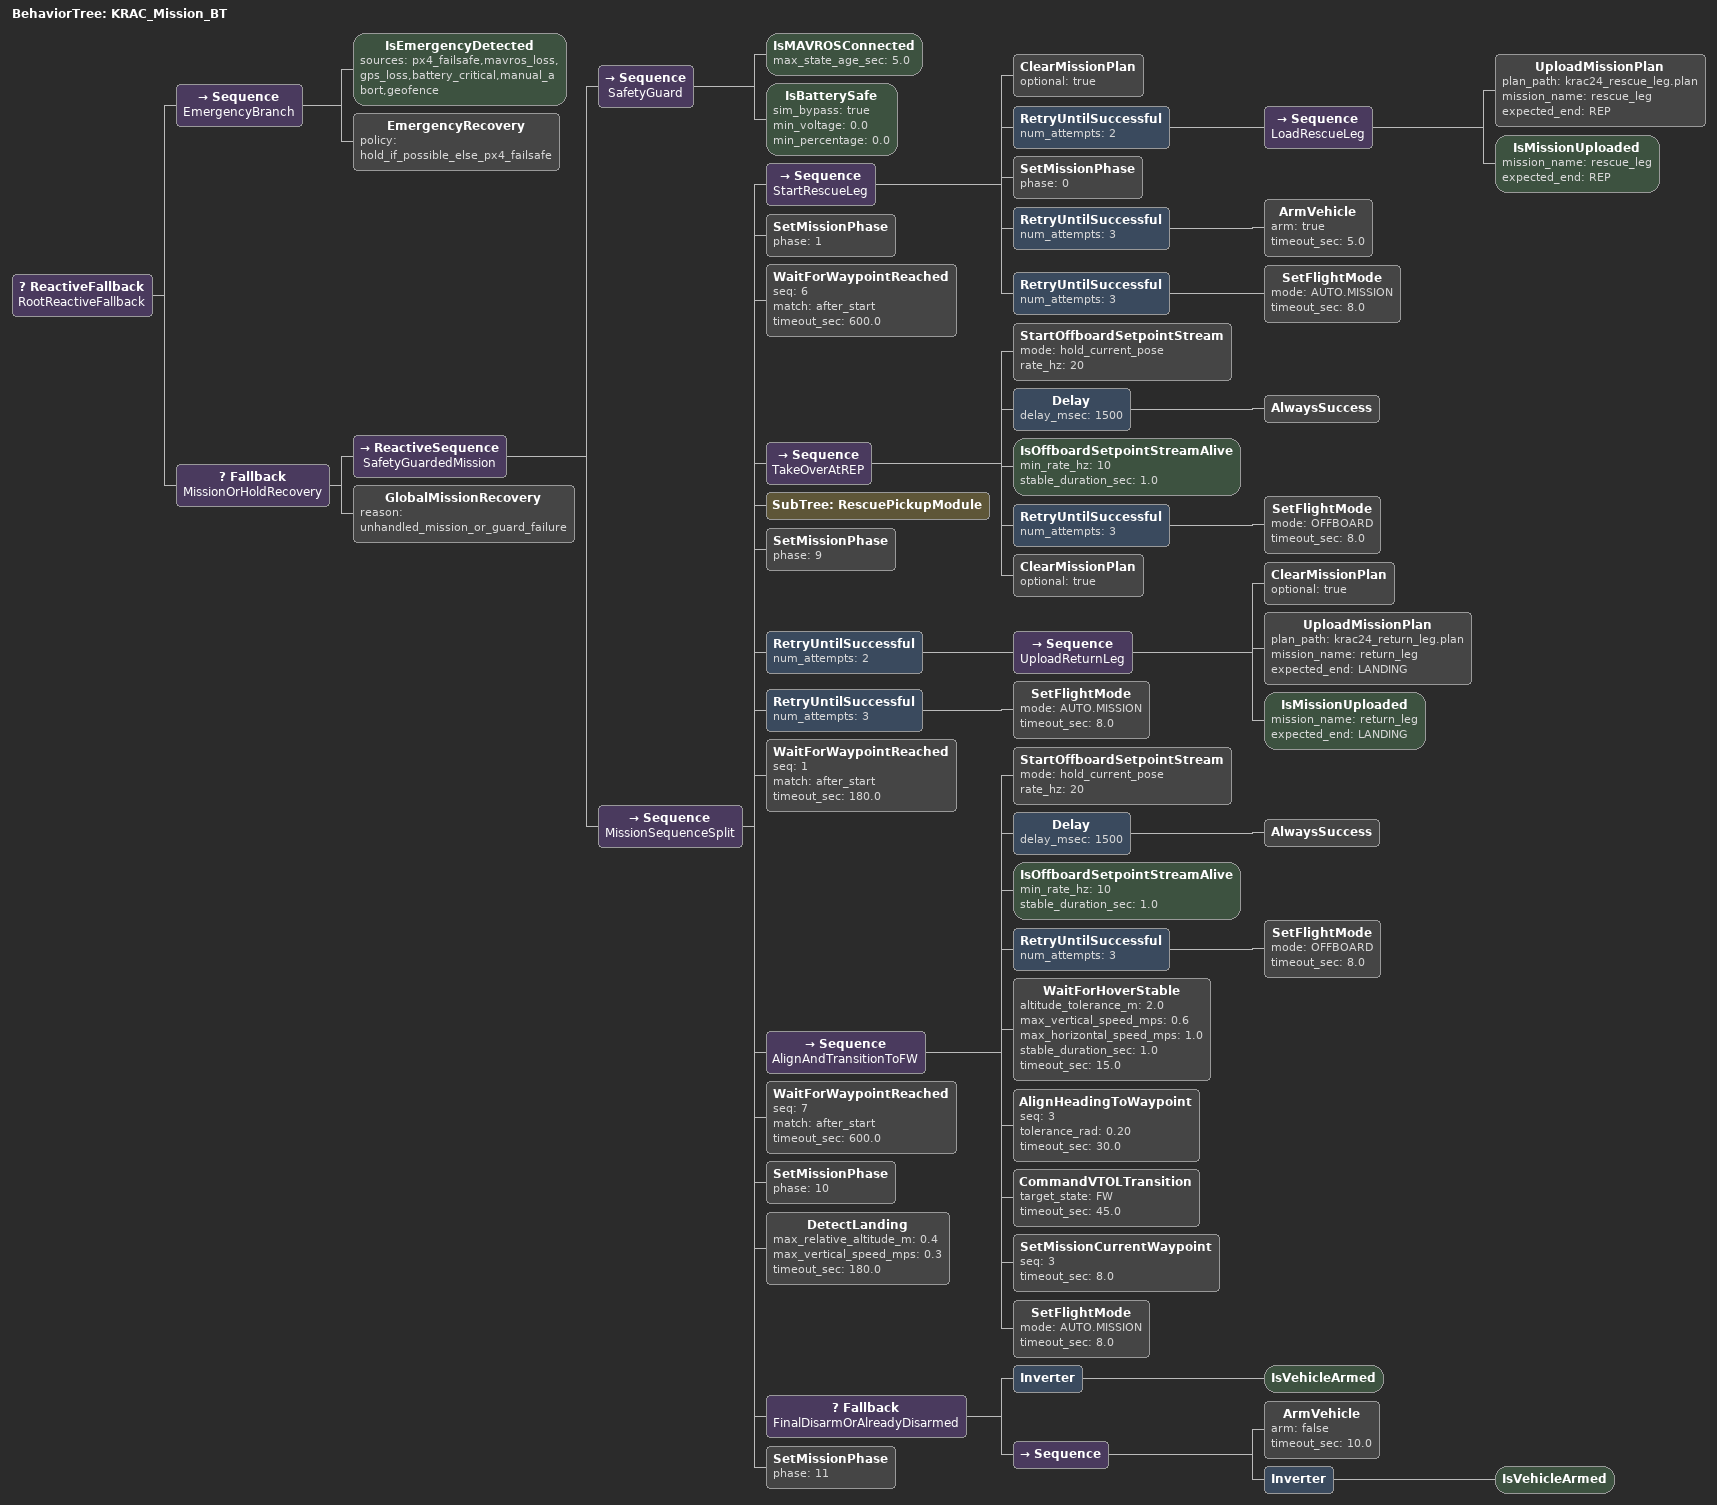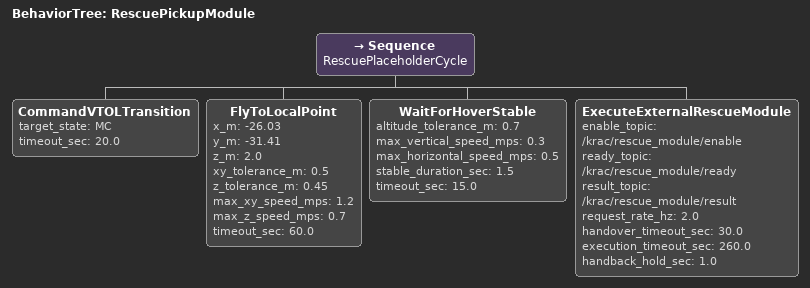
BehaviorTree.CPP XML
<?xml version='1.0' encoding='UTF-8'?>
<root BTCPP_format="4" main_tree_to_execute="KRAC_Mission_BT">
  <!-- [KRAC-KO] 메인 임무 트리. 시작부터 최종 착륙까지 전체 시나리오를 실행한다. -->
  <BehaviorTree ID="KRAC_Mission_BT">
    <ReactiveFallback name="RootReactiveFallback">
      <!-- [KRAC-KO] Sequence: 자식 노드를 위에서 아래로 실행한다. 하나라도 FAILURE면 즉시 FAILURE다. | 구현/수정: BehaviorTree.CPP 기본 제어 노드 -->
      <Sequence name="EmergencyBranch">
        <IsEmergencyDetected sources="px4_failsafe,mavros_loss,gps_loss,battery_critical,manual_abort,geofence" />
        <EmergencyRecovery policy="hold_if_possible_else_px4_failsafe" />
      </Sequence>
      <!-- [KRAC-KO] Fallback: 자식을 위에서 아래로 시도한다. 하나가 SUCCESS면 즉시 SUCCESS다. | 구현/수정: BehaviorTree.CPP 기본 제어 노드 -->
      <Fallback name="MissionOrHoldRecovery">
        <ReactiveSequence name="SafetyGuardedMission">
          <!-- [KRAC-KO] Sequence: 자식 노드를 위에서 아래로 실행한다. 하나라도 FAILURE면 즉시 FAILURE다. | 구현/수정: BehaviorTree.CPP 기본 제어 노드 -->
          <Sequence name="SafetyGuard">
            <IsMAVROSConnected max_state_age_sec="5.0" />
            <IsBatterySafe sim_bypass="true" min_voltage="0.0" min_percentage="0.0" />
          </Sequence>
          <!-- [KRAC-KO] 전체 정상 임무 순서: 구조 지점 이동 → 구조/placeholder → 귀환 → 최종 착륙 -->
          <Sequence name="MissionSequenceSplit">
            <!-- [KRAC-KO] 초기 구조 미션 업로드, arm, AUTO.MISSION 시작 -->
            <Sequence name="StartRescueLeg">
              <!-- [KRAC-KO] ClearMissionPlan: PX4에 남아 있는 기존 미션을 삭제한다. | 구현/수정: ros2_ws/src/krac_control/src/bt_actions_basic.cpp | 현재 파라미터: optional=true (true이면 서비스가 없어도 실패시키지 않는다.) -->
              <ClearMissionPlan optional="true" />
              <!-- [KRAC-KO] RetryUntilSuccessful: 자식이 SUCCESS가 될 때까지 지정 횟수만큼 재시도한다. | 구현/수정: BehaviorTree.CPP 기본 노드 | 현재 파라미터: num_attempts=2 (최대 시도 횟수) -->
              <RetryUntilSuccessful num_attempts="2">
                <!-- [KRAC-KO] rescue-leg plan 업로드와 업로드 검증 -->
                <Sequence name="LoadRescueLeg">
                  <UploadMissionPlan plan_path="krac24_rescue_leg.plan" mission_name="rescue_leg" expected_end="REP" />
                  <!-- [KRAC-KO] IsMissionUploaded: 요청한 미션이 정상 업로드됐는지 확인한다. | 구현/수정: ros2_ws/src/krac_control/src/bt_conditions.cpp | 현재 파라미터: mission_name=rescue_leg (검증할 미션 이름); expected_end=REP (검증할 목적지) -->
                  <IsMissionUploaded mission_name="rescue_leg" expected_end="REP" />
                </Sequence>
              </RetryUntilSuccessful>
              <!-- [KRAC-KO] SetMissionPhase: 현재 임무 단계를 숫자로 발행한다. 로그/상태 표시용이다. | 구현/수정: ros2_ws/src/krac_control/src/bt_actions_precision.cpp / mission_context.cpp | 현재 파라미터: phase=0 (임무 단계 번호) -->
              <SetMissionPhase phase="0" />
              <!-- [KRAC-KO] RetryUntilSuccessful: 자식이 SUCCESS가 될 때까지 지정 횟수만큼 재시도한다. | 구현/수정: BehaviorTree.CPP 기본 노드 | 현재 파라미터: num_attempts=3 (최대 시도 횟수) -->
              <RetryUntilSuccessful num_attempts="3">
                <ArmVehicle arm="true" timeout_sec="5.0" />
              </RetryUntilSuccessful>
              <!-- [KRAC-KO] RetryUntilSuccessful: 자식이 SUCCESS가 될 때까지 지정 횟수만큼 재시도한다. | 구현/수정: BehaviorTree.CPP 기본 노드 | 현재 파라미터: num_attempts=3 (최대 시도 횟수) -->
              <RetryUntilSuccessful num_attempts="3">
                <SetFlightMode mode="AUTO.MISSION" timeout_sec="8.0" />
              </RetryUntilSuccessful>
            </Sequence>
            <!-- [KRAC-KO] SetMissionPhase: 현재 임무 단계를 숫자로 발행한다. 로그/상태 표시용이다. | 구현/수정: ros2_ws/src/krac_control/src/bt_actions_precision.cpp / mission_context.cpp | 현재 파라미터: phase=1 (임무 단계 번호) -->
            <SetMissionPhase phase="1" />
            <WaitForWaypointReached seq="6" match="after_start" timeout_sec="600.0" />
            <!-- [KRAC-KO] REP 도착 후 AUTO.MISSION에서 OFFBOARD로 안전하게 제어권 전환 -->
            <Sequence name="TakeOverAtREP">
              <StartOffboardSetpointStream mode="hold_current_pose" rate_hz="20" />
              <!-- [KRAC-KO] Delay: 자식 실행 전 지정 시간만큼 기다린다. | 구현/수정: BehaviorTree.CPP 기본 노드 | 현재 파라미터: delay_msec=1500 (대기시간(ms)) -->
              <Delay delay_msec="1500">
                <!-- [KRAC-KO] AlwaysSuccess: 항상 SUCCESS를 반환한다. Delay의 빈 자식용으로 주로 사용한다. | 구현/수정: BehaviorTree.CPP 기본 노드 -->
                <AlwaysSuccess />
              </Delay>
              <IsOffboardSetpointStreamAlive min_rate_hz="10" stable_duration_sec="1.0" />
              <!-- [KRAC-KO] RetryUntilSuccessful: 자식이 SUCCESS가 될 때까지 지정 횟수만큼 재시도한다. | 구현/수정: BehaviorTree.CPP 기본 노드 | 현재 파라미터: num_attempts=3 (최대 시도 횟수) -->
              <RetryUntilSuccessful num_attempts="3">
                <SetFlightMode mode="OFFBOARD" timeout_sec="8.0" />
              </RetryUntilSuccessful>
              <!-- [KRAC-KO] ClearMissionPlan: PX4에 남아 있는 기존 미션을 삭제한다. | 구현/수정: ros2_ws/src/krac_control/src/bt_actions_basic.cpp | 현재 파라미터: optional=true (true이면 서비스가 없어도 실패시키지 않는다.) -->
              <ClearMissionPlan optional="true" />
            </Sequence>
            <!-- [KRAC-KO] SubTree: 같은 XML 안의 다른 BehaviorTree ID를 호출한다. | 구현/수정: BehaviorTree.CPP 기본 서브트리 노드 | 현재 파라미터: ID=RescuePickupModule (호출할 BehaviorTree ID) -->
            <SubTree ID="RescuePickupModule" />
            <!-- [KRAC-KO] SetMissionPhase: 현재 임무 단계를 숫자로 발행한다. 로그/상태 표시용이다. | 구현/수정: ros2_ws/src/krac_control/src/bt_actions_precision.cpp / mission_context.cpp | 현재 파라미터: phase=9 (임무 단계 번호) -->
            <SetMissionPhase phase="9" />
            <!-- [KRAC-KO] RetryUntilSuccessful: 자식이 SUCCESS가 될 때까지 지정 횟수만큼 재시도한다. | 구현/수정: BehaviorTree.CPP 기본 노드 | 현재 파라미터: num_attempts=2 (최대 시도 횟수) -->
            <RetryUntilSuccessful num_attempts="2">
              <!-- [KRAC-KO] 귀환용 return-leg plan 업로드와 검증 -->
              <Sequence name="UploadReturnLeg">
                <!-- [KRAC-KO] ClearMissionPlan: PX4에 남아 있는 기존 미션을 삭제한다. | 구현/수정: ros2_ws/src/krac_control/src/bt_actions_basic.cpp | 현재 파라미터: optional=true (true이면 서비스가 없어도 실패시키지 않는다.) -->
                <ClearMissionPlan optional="true" />
                <UploadMissionPlan plan_path="krac24_return_leg.plan" mission_name="return_leg" expected_end="LANDING" />
                <!-- [KRAC-KO] IsMissionUploaded: 요청한 미션이 정상 업로드됐는지 확인한다. | 구현/수정: ros2_ws/src/krac_control/src/bt_conditions.cpp | 현재 파라미터: mission_name=return_leg (검증할 미션 이름); expected_end=LANDING (검증할 목적지) -->
                <IsMissionUploaded mission_name="return_leg" expected_end="LANDING" />
              </Sequence>
            </RetryUntilSuccessful>
            <!-- [KRAC-KO] RetryUntilSuccessful: 자식이 SUCCESS가 될 때까지 지정 횟수만큼 재시도한다. | 구현/수정: BehaviorTree.CPP 기본 노드 | 현재 파라미터: num_attempts=3 (최대 시도 횟수) -->
            <RetryUntilSuccessful num_attempts="3">
              <SetFlightMode mode="AUTO.MISSION" timeout_sec="8.0" />
            </RetryUntilSuccessful>
            <WaitForWaypointReached seq="1" match="after_start" timeout_sec="180.0" />
            <!-- [KRAC-KO] 귀환 방향 정렬 후 MC에서 FW로 직접 천이 -->
            <Sequence name="AlignAndTransitionToFW">
              <StartOffboardSetpointStream mode="hold_current_pose" rate_hz="20" />
              <!-- [KRAC-KO] Delay: 자식 실행 전 지정 시간만큼 기다린다. | 구현/수정: BehaviorTree.CPP 기본 노드 | 현재 파라미터: delay_msec=1500 (대기시간(ms)) -->
              <Delay delay_msec="1500">
                <!-- [KRAC-KO] AlwaysSuccess: 항상 SUCCESS를 반환한다. Delay의 빈 자식용으로 주로 사용한다. | 구현/수정: BehaviorTree.CPP 기본 노드 -->
                <AlwaysSuccess />
              </Delay>
              <IsOffboardSetpointStreamAlive min_rate_hz="10" stable_duration_sec="1.0" />
              <!-- [KRAC-KO] RetryUntilSuccessful: 자식이 SUCCESS가 될 때까지 지정 횟수만큼 재시도한다. | 구현/수정: BehaviorTree.CPP 기본 노드 | 현재 파라미터: num_attempts=3 (최대 시도 횟수) -->
              <RetryUntilSuccessful num_attempts="3">
                <SetFlightMode mode="OFFBOARD" timeout_sec="8.0" />
              </RetryUntilSuccessful>
              <WaitForHoverStable altitude_tolerance_m="2.0" max_vertical_speed_mps="0.6" max_horizontal_speed_mps="1.0" stable_duration_sec="1.0" timeout_sec="15.0" />
              <AlignHeadingToWaypoint seq="3" tolerance_rad="0.20" timeout_sec="30.0" />
              <CommandVTOLTransition target_state="FW" timeout_sec="45.0" />
              <SetMissionCurrentWaypoint seq="3" timeout_sec="8.0" />
              <SetFlightMode mode="AUTO.MISSION" timeout_sec="8.0" />
            </Sequence>
            <WaitForWaypointReached seq="7" match="after_start" timeout_sec="600.0" />
            <!-- [KRAC-KO] SetMissionPhase: 현재 임무 단계를 숫자로 발행한다. 로그/상태 표시용이다. | 구현/수정: ros2_ws/src/krac_control/src/bt_actions_precision.cpp / mission_context.cpp | 현재 파라미터: phase=10 (임무 단계 번호) -->
            <SetMissionPhase phase="10" />
            <DetectLanding max_relative_altitude_m="0.4" max_vertical_speed_mps="0.3" timeout_sec="180.0" />
            <!-- [KRAC-KO] 최종 착륙 후 disarm 또는 이미 disarm 상태 인정 -->
            <Fallback name="FinalDisarmOrAlreadyDisarmed">
              <Inverter>
                <IsVehicleArmed />
              </Inverter>
              <!-- [KRAC-KO] Sequence: 자식 노드를 위에서 아래로 실행한다. 하나라도 FAILURE면 즉시 FAILURE다. | 구현/수정: BehaviorTree.CPP 기본 제어 노드 -->
              <Sequence>
                <ArmVehicle arm="false" timeout_sec="10.0" />
                <Inverter>
                  <IsVehicleArmed />
                </Inverter>
              </Sequence>
            </Fallback>
            <!-- [KRAC-KO] SetMissionPhase: 현재 임무 단계를 숫자로 발행한다. 로그/상태 표시용이다. | 구현/수정: ros2_ws/src/krac_control/src/bt_actions_precision.cpp / mission_context.cpp | 현재 파라미터: phase=11 (임무 단계 번호) -->
            <SetMissionPhase phase="11" />
          </Sequence>
        </ReactiveSequence>
        <GlobalMissionRecovery reason="unhandled_mission_or_guard_failure" />
      </Fallback>
    </ReactiveFallback>
  </BehaviorTree>
  <!-- [KRAC-KO] 제어팀 교체 구간. 현재 placeholder 수정 파일: ros2_ws/src/krac_control/src/rescue_controller_placeholder.py -->
  <BehaviorTree ID="RescuePickupModule">
    <!-- [KRAC-KO] 현재 제어팀 대체 구간: 구조 상공 이동 후 placeholder 결과 대기 -->
    <Sequence name="RescuePlaceholderCycle">
      <CommandVTOLTransition target_state="MC" timeout_sec="20.0" />
      <FlyToLocalPoint x_m="-26.03" y_m="-31.41" z_m="2.0" xy_tolerance_m="0.5" z_tolerance_m="0.45" max_xy_speed_mps="1.2" max_z_speed_mps="0.7" timeout_sec="60.0" />
      <WaitForHoverStable altitude_tolerance_m="0.7" max_vertical_speed_mps="0.3" max_horizontal_speed_mps="0.5" stable_duration_sec="1.5" timeout_sec="15.0" />
      <ExecuteExternalRescueModule enable_topic="/krac/rescue_module/enable" ready_topic="/krac/rescue_module/ready" result_topic="/krac/rescue_module/result" request_rate_hz="2.0" handover_timeout_sec="30.0" execution_timeout_sec="260.0" handback_hold_sec="1.0" />
    </Sequence>
  </BehaviorTree>
</root>
